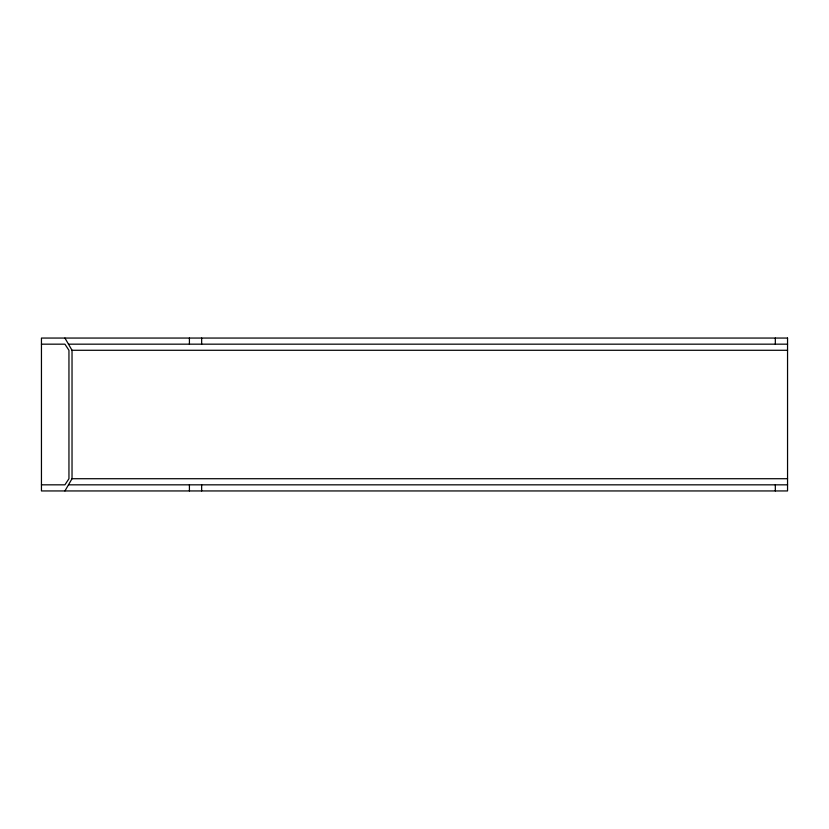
<?xml version="1.0" encoding="UTF-8"?>
<svg xmlns="http://www.w3.org/2000/svg" width="829" height="829" viewBox="0 0 829 829"><rect width="100%" height="100%" fill="white"/><g stroke="black" fill="none" stroke-linecap="round" stroke-linejoin="round"><path stroke-width="1.24" d="M64.921 490.944L72.03 478.716L72.03 350.284L64.921 338.056M41.45 344.17L64.921 344.17L68.952 350.284L68.952 478.716L64.921 484.83L41.45 484.83M68.475 344.17L787.55 344.17M72.03 350.284L787.55 350.284M72.03 478.716L787.55 478.716M68.475 484.83L787.55 484.83M775.322 338.056L775.322 344.17M775.322 484.83L775.322 490.944M201.654 338.056L201.654 344.17M201.654 484.83L201.654 490.944M189.416 338.056L189.416 344.17M189.416 484.83L189.416 490.944M787.55 338.056L41.45 338.056L41.45 490.944L787.55 490.944L787.55 338.056"/></g></svg>
